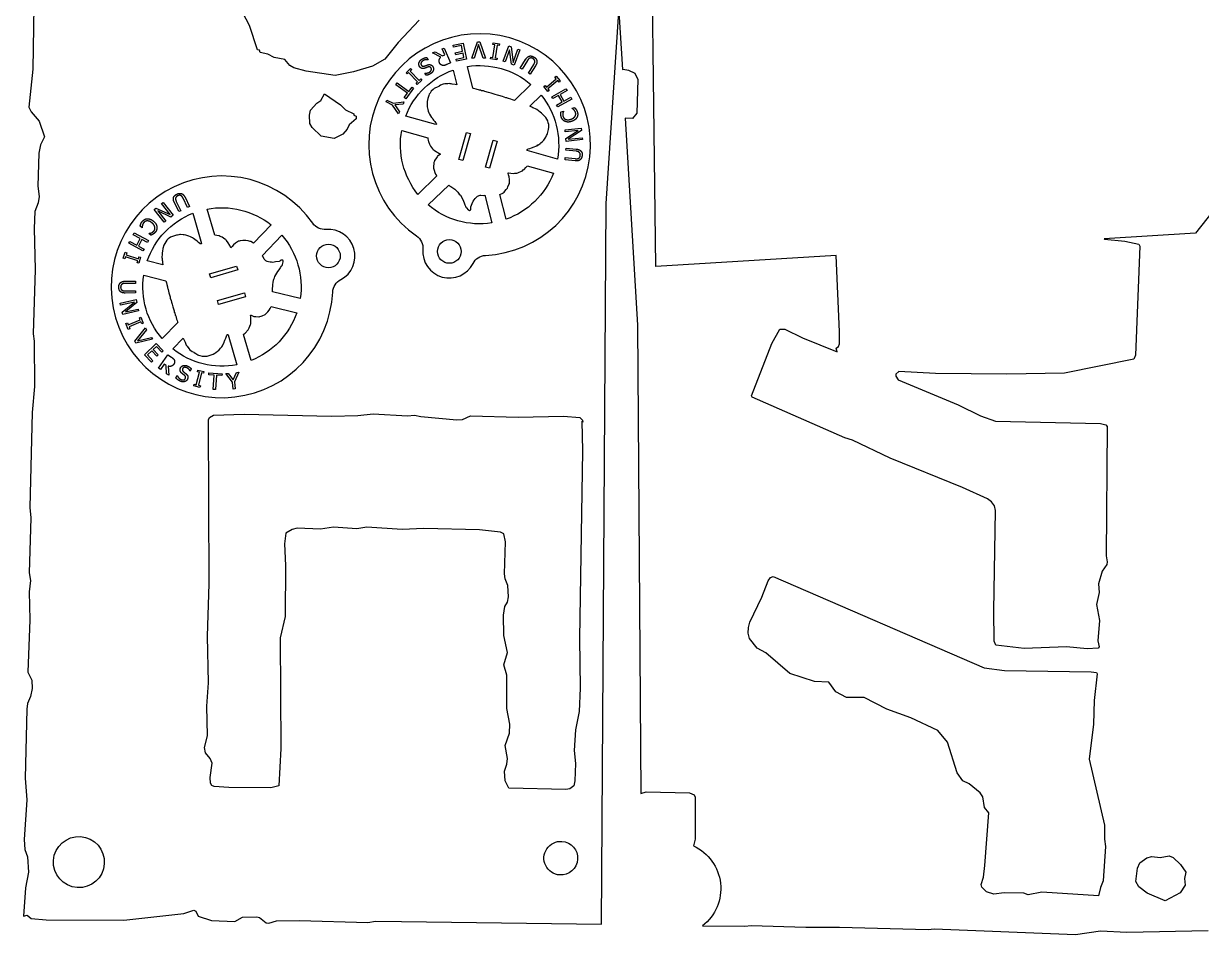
# Model space of a CAD drawing. Header units: millimetres. Extents: x 0 to 256, y -2 to 252.
# Drawn here: x 0.2 to 159.5, y -1.8 to 121.4 of the extents above; entities that cross this region are included whole.
import ezdxf

# ---------------------------------------------------------------- set-up
doc = ezdxf.new("R2010")
doc.units = ezdxf.units.MM
doc.layers.add('SCRAP_OUTLINE', color=5, linetype='Continuous')

msp = doc.modelspace()

# ---------------------------------------------------------------- linework, layer by layer
for points in [[(54.19, 90.84, 0.821365), (60.98, 88.92, -0.267689), (62.66, 90.01, 6.023346), (53.33, 92.65, -0.267689)], [(58.77, 113.11), (58.55, 113.15), (58.16, 113.2), (58.02, 113.22), (57.89, 113.22), (57.73, 113.26), (57.58, 113.23), (57.18, 113.21), (56.94, 113.16), (56.57, 113.04), (56.4, 112.91), (56.33, 112.87), (56.1, 112.79), (55.8, 112.65), (55.7, 112.57), (55.56, 112.45), (55.33, 112.23), (55.16, 111.98), (55.06, 111.81), (54.99, 111.63), (54.86, 111.25), (54.78, 110.82), (54.77, 110.53), (54.76, 110.39), (54.79, 110.12), (54.8, 109.91), (54.84, 109.77), (54.91, 109.54), (54.99, 109.32), (55.07, 109.14), (55.36, 108.67), (55.39, 108.66), (55.44, 108.61), (55.54, 108.46), (55.64, 108.33), (55.72, 108.2), (55.81, 108.11), (55.88, 108), (55.98, 107.89), (56.01, 107.83), (56.01, 107.79), (56.01, 107.77), (55.93, 107.7), (51.87, 108.85, -0.218412), (58.27, 115.08)], [(60.21, 115.57, -0.218412), (68.8, 113.14), (66.59, 110.98), (66.32, 111.06), (66.08, 111.13), (65.78, 111.24), (65.65, 111.28), (65.55, 111.33), (65.41, 111.35), (64.98, 111.5), (64.46, 111.65), (64.28, 111.71), (63.95, 111.8), (63.71, 111.86), (63.45, 111.96), (63.09, 112.04), (62.56, 112.19), (62.39, 112.26), (62.2, 112.27), (62.13, 112.29), (61.99, 112.37), (61.83, 112.38), (61.42, 112.5), (61.22, 112.54), (61.03, 112.6), (60.96, 112.62)], [(68.31, 104.2), (68.3, 104.23), (68.3, 104.31), (68.32, 104.35), (68.37, 104.4), (68.43, 104.43), (68.64, 104.47), (68.88, 104.58), (69.26, 104.71), (69.45, 104.8), (69.58, 104.83), (69.63, 104.85), (69.76, 104.95), (69.85, 104.99), (70.06, 105.15), (70.17, 105.23), (70.36, 105.41), (70.54, 105.62), (70.63, 105.72), (70.83, 106), (70.87, 106.08), (70.92, 106.22), (71, 106.38), (71.05, 106.5), (71.2, 107.05), (71.24, 107.34), (71.24, 107.53), (71.23, 107.73), (71.16, 107.96), (71.08, 108.2), (70.83, 108.66), (70.51, 109), (70.24, 109.25), (70.04, 109.4), (69.84, 109.55), (69.6, 109.74), (69.52, 109.78), (69.41, 109.82), (69.19, 109.93), (69.07, 109.96), (68.91, 110.06), (68.64, 110.19), (70.19, 111.7, -0.218412), (72.39, 103.05)], [(54.87, 105.93), (54.86, 105.8), (54.89, 105.62), (54.95, 105.39), (54.98, 105.32), (55.04, 105.21), (55.07, 105.08), (55.11, 104.98), (55.23, 104.79), (55.48, 104.41), (55.56, 104.33), (55.71, 104.25), (56.05, 104.01), (56.21, 103.94), (56.36, 103.83), (56.53, 103.76), (56.54, 103.75), (56.55, 103.73), (56.54, 103.7), (56.52, 103.67), (56.18, 103.44), (56.1, 103.35), (56.01, 103.21), (55.79, 102.89), (55.77, 102.85), (55.75, 102.76), (55.68, 102.58), (55.65, 102.47), (55.61, 102.01), (55.61, 101.97), (55.63, 101.83), (55.71, 101.54), (55.81, 101.21), (55.9, 101.01), (56.03, 100.81), (56.07, 100.76), (53.52, 98.27, -0.218412), (51.33, 106.93)], [(64.6, 98.23), (65, 98.44), (65.05, 98.48), (65.17, 98.58), (65.27, 98.7), (65.46, 98.95), (65.62, 99.12), (65.7, 99.27), (65.82, 99.59), (65.89, 99.72), (65.92, 99.82), (65.92, 100.3), (65.86, 100.66), (65.78, 100.91), (65.72, 101.08), (65.72, 101.13), (65.72, 101.15), (65.74, 101.17), (65.79, 101.17), (66.07, 101.13), (66.48, 101.11), (66.64, 101.13), (66.91, 101.14), (67.03, 101.17), (67.14, 101.21), (67.55, 101.41), (67.65, 101.47), (67.76, 101.57), (67.9, 101.65), (68.14, 101.9), (68.26, 102.06), (68.3, 102.13), (71.84, 101.12, -0.218412), (65.44, 94.9)], [(43.07, 86.74, 0.821365), (41.1, 93.52, -0.267689), (39.29, 94.37, 6.023346), (41.99, 85.06, -0.267689)], [(63.5, 94.41, -0.218412), (54.91, 96.84), (57.68, 99.53), (57.79, 99.44), (57.98, 99.35), (58.37, 99.07), (58.51, 98.99), (58.7, 98.81), (58.94, 98.57), (59.03, 98.45), (59.12, 98.3), (59.26, 98.15), (59.64, 97.47), (59.82, 97), (59.88, 96.87), (59.96, 96.66), (60.02, 96.54), (60.08, 96.45), (60.33, 96.17), (60.39, 96.13), (60.48, 96.1), (60.55, 96.11), (60.59, 96.12), (60.62, 96.15), (60.65, 96.19), (60.67, 96.24), (60.68, 96.31), (60.67, 96.51), (60.67, 96.59), (60.88, 97.04), (61.01, 97.37), (61.13, 97.51), (61.25, 97.7), (61.4, 97.84), (61.52, 97.97), (61.6, 98.03), (61.7, 98.07), (61.81, 98.11), (61.94, 98.14), (62.03, 98.15), (62.35, 98.13), (62.56, 98.15)], [(24.25, 91.64), (24.23, 91.62), (24.17, 91.58), (24.12, 91.57), (24.06, 91.59), (24, 91.62), (23.85, 91.78), (23.63, 91.92), (23.32, 92.17), (23.14, 92.29), (23.04, 92.39), (23, 92.41), (22.85, 92.47), (22.77, 92.53), (22.53, 92.63), (22.4, 92.67), (22.14, 92.74), (21.87, 92.79), (21.74, 92.8), (21.39, 92.82), (21.31, 92.82), (21.16, 92.78), (20.98, 92.77), (20.85, 92.74), (20.3, 92.58), (20.04, 92.46), (19.88, 92.36), (19.72, 92.25), (19.56, 92.07), (19.4, 91.87), (19.14, 91.42), (19.02, 90.96), (18.95, 90.6), (18.92, 90.35), (18.91, 90.11), (18.87, 89.8), (18.88, 89.72), (18.91, 89.6), (18.93, 89.35), (18.96, 89.23), (18.97, 89.04), (19, 88.75), (16.89, 89.26, -0.218412), (23.07, 95.71)], [(31.28, 91.66), (30.89, 91.89), (30.84, 91.91), (30.68, 91.96), (30.53, 91.98), (30.22, 92.01), (29.98, 92.05), (29.82, 92.04), (29.48, 91.98), (29.34, 91.96), (29.24, 91.94), (28.83, 91.69), (28.56, 91.44), (28.38, 91.24), (28.27, 91.1), (28.24, 91.07), (28.22, 91.06), (28.19, 91.07), (28.16, 91.11), (28.05, 91.37), (27.85, 91.73), (27.74, 91.85), (27.59, 92.08), (27.51, 92.16), (27.41, 92.23), (27.03, 92.47), (26.92, 92.53), (26.78, 92.57), (26.64, 92.64), (26.29, 92.72), (26.1, 92.74), (26.02, 92.73), (24.99, 96.27, -0.218412), (33.66, 94.14)], [(35.11, 92.75, -0.218412), (37.6, 84.18), (33.85, 85.1), (33.86, 85.25), (33.85, 85.45), (33.87, 85.93), (33.87, 86.09), (33.92, 86.35), (34, 86.68), (34.04, 86.82), (34.12, 86.97), (34.18, 87.18), (34.56, 87.85), (34.86, 88.26), (34.94, 88.38), (35.08, 88.56), (35.14, 88.67), (35.19, 88.77), (35.3, 89.13), (35.3, 89.2), (35.27, 89.29), (35.23, 89.35), (35.2, 89.37), (35.15, 89.39), (35.11, 89.39), (35.06, 89.38), (34.99, 89.35), (34.83, 89.23), (34.76, 89.2), (34.27, 89.13), (33.91, 89.07), (33.73, 89.1), (33.51, 89.1), (33.31, 89.15), (33.13, 89.18), (33.05, 89.22), (32.95, 89.29), (32.87, 89.36), (32.77, 89.45), (32.71, 89.52), (32.56, 89.8), (32.44, 89.97)], [(18.91, 78.75, -0.218412), (16.42, 87.32), (19.42, 86.58), (19.5, 86.32), (19.56, 86.08), (19.62, 85.76), (19.66, 85.64), (19.68, 85.52), (19.73, 85.39), (19.83, 84.96), (19.98, 84.43), (20.02, 84.25), (20.12, 83.92), (20.2, 83.69), (20.25, 83.41), (20.37, 83.06), (20.52, 82.53), (20.56, 82.35), (20.65, 82.18), (20.67, 82.11), (20.68, 81.95), (20.75, 81.82), (20.87, 81.41), (20.94, 81.21), (20.99, 81.02), (21.02, 80.95)], [(29.92, 79.33), (30.03, 79.39), (30.16, 79.5), (30.32, 79.68), (30.37, 79.75), (30.44, 79.85), (30.53, 79.95), (30.59, 80.04), (30.69, 80.23), (30.87, 80.65), (30.9, 80.76), (30.89, 80.93), (30.91, 81.34), (30.89, 81.52), (30.9, 81.71), (30.87, 81.88), (30.87, 81.9), (30.89, 81.92), (30.92, 81.93), (30.96, 81.92), (31.33, 81.76), (31.44, 81.74), (31.61, 81.74), (32, 81.71), (32.04, 81.72), (32.14, 81.75), (32.32, 81.79), (32.43, 81.83), (32.84, 82.03), (32.88, 82.06), (32.98, 82.15), (33.19, 82.36), (33.41, 82.62), (33.54, 82.81), (33.64, 83.02), (33.66, 83.09), (37.12, 82.24, -0.218412), (30.94, 75.79)], [(21.76, 78.83), (21.84, 78.63), (22.01, 78.26), (22.06, 78.13), (22.12, 78.02), (22.18, 77.87), (22.28, 77.75), (22.52, 77.43), (22.68, 77.25), (22.98, 77.01), (23.18, 76.93), (23.25, 76.89), (23.45, 76.73), (23.72, 76.56), (23.84, 76.51), (24.02, 76.46), (24.32, 76.37), (24.62, 76.37), (24.82, 76.38), (25.01, 76.4), (25.41, 76.5), (25.81, 76.66), (26.06, 76.81), (26.19, 76.87), (26.4, 77.04), (26.57, 77.16), (26.67, 77.27), (26.82, 77.45), (26.97, 77.64), (27.08, 77.79), (27.32, 78.29), (27.32, 78.32), (27.33, 78.39), (27.41, 78.56), (27.47, 78.71), (27.53, 78.84), (27.57, 78.97), (27.62, 79.09), (27.66, 79.23), (27.69, 79.28), (27.73, 79.31), (27.75, 79.31), (27.85, 79.28), (29.02, 75.23, -0.218412), (20.35, 77.36)]]:
    msp.add_lwpolyline(points, format="xyb", close=True)
for points in [[(56.61, 116.83), (55.51, 117.41), (55.86, 117.56), (56.85, 117.02), (57.15, 117.15), (56.81, 117.96), (57.08, 118.07), (57.94, 116.05), (57.42, 115.83)], [(54.71, 116.79), (54.92, 116.49), (54.9, 116.48)], [(68.34, 116.37), (67.61, 115.2), (67.36, 115.35), (68.09, 116.52)], [(69.44, 115.68), (68.71, 114.51), (68.47, 114.67), (69.19, 115.83)], [(54.65, 114.38), (54.45, 114.66), (54.47, 114.68)], [(74.37, 109.89), (74.36, 109.91), (74.69, 110.02)], [(72.88, 109.43), (73.22, 109.54), (73.22, 109.52)], [(74.93, 104.1), (73.55, 104.25), (73.58, 104.54), (74.95, 104.39)], [(74.78, 102.81), (73.42, 102.96), (73.45, 103.25), (74.81, 103.1)], [(20.83, 97.3), (21.44, 96.06), (21.17, 95.94), (20.57, 97.17)], [(22.01, 97.87), (22.61, 96.63), (22.34, 96.5), (21.74, 97.74)], [(16.22, 93.76), (16.21, 93.75), (15.94, 93.97)], [(17.4, 92.75), (17.13, 92.97), (17.14, 92.99)], [(13.92, 86.52), (15.3, 86.52), (15.3, 86.23), (13.92, 86.22)], [(13.92, 85.22), (15.3, 85.22), (15.3, 84.93), (13.93, 84.92)], [(19.74, 75.02), (19.83, 73.79), (19.52, 74.01), (19.46, 75.13), (19.18, 75.32), (18.68, 74.6), (18.44, 74.77), (19.7, 76.57), (20.17, 76.25)], [(20.78, 73.44), (20.93, 73.77), (20.95, 73.76)], [(22.86, 74.67), (22.72, 74.35), (22.7, 74.36)]]:
    msp.add_lwpolyline(points)
for points in [[(58.29, 118.45), (59.64, 118.73), (60.08, 116.58), (58.74, 116.3), (58.68, 116.56), (59.75, 116.78), (59.62, 117.37), (58.63, 117.16), (58.58, 117.42), (59.57, 117.62), (59.4, 118.42), (58.34, 118.2)], [(61.13, 116.69), (60.83, 116.69), (61.56, 118.9), (61.88, 118.9), (62.66, 116.71), (62.35, 116.7), (61.72, 118.53)], [(63.67, 118.56), (63.7, 118.78), (64.54, 118.64), (64.51, 118.42), (64.23, 118.47), (63.95, 116.74), (64.22, 116.69), (64.19, 116.47), (63.34, 116.61), (63.38, 116.83), (63.66, 116.79), (63.94, 118.51)], [(65.07, 116.28), (65.81, 118.35), (66.12, 118.24), (66.4, 116.12), (67.04, 117.91), (67.3, 117.81), (66.55, 115.74), (66.16, 115.88), (65.92, 117.82), (65.33, 116.18)], [(52.06, 114.56), (51.91, 114.72), (52.52, 115.31), (52.68, 115.15), (52.47, 114.95), (53.69, 113.69), (53.89, 113.89), (54.05, 113.72), (53.43, 113.13), (53.28, 113.3), (53.48, 113.49), (52.26, 114.75)], [(50.55, 113.1), (50.73, 113.34), (52.29, 112.19), (52.73, 112.78), (52.94, 112.63), (51.89, 111.2), (51.68, 111.36), (52.12, 111.95)], [(72.06, 114.12), (72.23, 114.27), (72.78, 113.61), (72.61, 113.47), (72.43, 113.68), (71.09, 112.56), (71.27, 112.34), (71.09, 112.2), (70.55, 112.85), (70.72, 112.99), (70.9, 112.78), (72.24, 113.91)], [(71.64, 111.47), (73.55, 112.56), (73.69, 112.31), (72.76, 111.78), (73.26, 110.9), (74.2, 111.43), (74.34, 111.17), (72.43, 110.09), (72.28, 110.34), (73.03, 110.77), (72.53, 111.65), (71.78, 111.22)], [(51.01, 109.44), (50.88, 109.16), (50.08, 110.35), (49.2, 110.77), (49.33, 111.03), (50.18, 110.63), (51.63, 110.77), (51.5, 110.48), (50.38, 110.37)], [(73.42, 107), (75.61, 107.23), (75.64, 106.91), (73.86, 105.74), (75.74, 105.94), (75.77, 105.67), (73.58, 105.44), (73.54, 105.85), (75.18, 106.91), (73.45, 106.73)], [(59.05, 102.98), (60.08, 106.64), (60.61, 106.49), (59.58, 102.83)], [(62.67, 101.96), (63.7, 105.62), (64.23, 105.47), (63.2, 101.81)], [(19.17, 94.49), (17.82, 96.22), (18.07, 96.42), (20.01, 95.53), (18.84, 97.02), (19.06, 97.19), (20.41, 95.46), (20.08, 95.2), (18.31, 96.03), (19.39, 94.66)], [(16.32, 90.61), (14.39, 91.65), (14.53, 91.91), (15.47, 91.4), (15.95, 92.29), (15.01, 92.8), (15.15, 93.06), (17.08, 92.02), (16.94, 91.76), (16.18, 92.17), (15.7, 91.28), (16.46, 90.87)], [(13.86, 89.56), (13.64, 89.63), (13.9, 90.44), (14.12, 90.37), (14.03, 90.11), (15.7, 89.57), (15.78, 89.83), (16, 89.76), (15.74, 88.95), (15.52, 89.02), (15.61, 89.29), (13.94, 89.83)], [(29.15, 88.04), (25.5, 86.98), (25.34, 87.51), (28.99, 88.57)], [(30.2, 84.43), (26.54, 83.37), (26.39, 83.9), (30.04, 84.96)], [(15.73, 82.5), (13.58, 82.03), (13.51, 82.35), (15.16, 83.7), (13.3, 83.3), (13.25, 83.57), (15.4, 84.03), (15.48, 83.63), (13.97, 82.39), (15.67, 82.76)], [(14.54, 80.09), (14.33, 80.01), (14, 80.79), (14.21, 80.88), (14.32, 80.62), (15.93, 81.3), (15.83, 81.55), (16.03, 81.64), (16.36, 80.85), (16.15, 80.77), (16.05, 81.03), (14.43, 80.35)], [(17.47, 78.93), (17.63, 78.68), (15.37, 78.13), (15.2, 78.4), (16.64, 80.22), (16.81, 79.96), (15.6, 78.46)], [(17.48, 75.59), (16.53, 76.58), (18.11, 78.11), (19.07, 77.11), (18.88, 76.93), (18.13, 77.71), (17.69, 77.3), (18.39, 76.57), (18.2, 76.39), (17.51, 77.12), (16.92, 76.55), (17.67, 75.77)], [(24.08, 72.37), (24.03, 72.16), (23.2, 72.36), (23.26, 72.58), (23.53, 72.51), (23.95, 74.21), (23.68, 74.28), (23.74, 74.5), (24.56, 74.29), (24.51, 74.07), (24.24, 74.14), (23.81, 72.44)], [(26.12, 71.87), (25.83, 71.89), (25.97, 73.82), (25.23, 73.88), (25.25, 74.14), (27.02, 74.01), (27, 73.75), (26.26, 73.8)], [(28.98, 74.19), (29.29, 74.23), (28.7, 72.92), (28.81, 71.96), (28.52, 71.92), (28.41, 72.86), (27.52, 74.02), (27.84, 74.06), (28.52, 73.16)]]:
    msp.add_lwpolyline(points, close=True)
for centre in [(41.41, 89.94), (57.77, 90.55)]:
    msp.add_circle(centre, 1.6)
for points in [[(53.66, 116.04), (53.69, 116.18), (53.85, 116.42), (54.02, 116.53)], [(54.02, 116.53), (54.22, 116.66), (54.55, 116.77), (54.71, 116.79)], [(54.9, 116.48), (54.71, 116.51), (54.32, 116.43), (54.18, 116.33)], [(56.44, 116.06), (56.35, 116.28), (56.45, 116.68), (56.61, 116.83)], [(68.09, 116.52), (68.21, 116.71), (68.46, 116.94), (68.62, 116.98)], [(68.65, 116.69), (68.56, 116.65), (68.42, 116.5), (68.34, 116.37)], [(68.62, 116.98), (68.76, 117.01), (69.05, 116.95), (69.23, 116.84)], [(69.09, 116.63), (68.98, 116.7), (68.75, 116.74), (68.65, 116.69)], [(69.35, 116.26), (69.34, 116.37), (69.22, 116.55), (69.09, 116.63)], [(69.23, 116.84), (69.39, 116.74), (69.58, 116.5), (69.61, 116.36)], [(69.61, 116.36), (69.65, 116.2), (69.56, 115.88), (69.44, 115.68)], [(53.75, 115.54), (53.68, 115.65), (53.63, 115.92), (53.66, 116.04)], [(54.43, 115.33), (54.2, 115.26), (53.87, 115.37), (53.75, 115.54)], [(54.18, 116.33), (53.98, 116.19), (53.89, 115.89), (53.98, 115.75)], [(53.98, 115.75), (54.05, 115.64), (54.25, 115.58), (54.39, 115.63)], [(54.39, 115.63), (54.49, 115.66), (54.66, 115.72), (54.78, 115.77)], [(54.87, 115.49), (54.77, 115.46), (54.52, 115.36), (54.43, 115.33)], [(54.47, 114.68), (54.61, 114.66), (54.96, 114.72), (55.11, 114.82)], [(54.78, 115.77), (54.89, 115.81), (55.09, 115.83), (55.19, 115.81)], [(55.29, 115.37), (55.22, 115.48), (55, 115.53), (54.87, 115.49)], [(55.11, 114.82), (55.28, 114.94), (55.38, 115.24), (55.29, 115.37)], [(55.19, 115.81), (55.29, 115.79), (55.46, 115.67), (55.53, 115.56)], [(55.53, 115.56), (55.68, 115.34), (55.54, 114.81), (55.27, 114.63)], [(56.86, 115.71), (56.72, 115.74), (56.51, 115.9), (56.44, 116.06)], [(57.42, 115.83), (57.25, 115.75), (56.99, 115.69), (56.86, 115.71)], [(69.19, 115.83), (69.27, 115.96), (69.35, 116.16), (69.35, 116.26)], [(55.27, 114.63), (55.12, 114.52), (54.81, 114.4), (54.65, 114.38)], [(74.69, 110.02), (74.75, 109.96), (74.85, 109.85), (74.9, 109.78)], [(72.85, 109.12), (72.85, 109.19), (72.87, 109.35), (72.88, 109.43)], [(72.91, 108.73), (72.88, 108.84), (72.85, 109.03), (72.85, 109.12)], [(73.42, 108.14), (73.24, 108.22), (72.98, 108.52), (72.91, 108.73)], [(73.13, 109.23), (73.11, 109.13), (73.11, 108.93), (73.15, 108.8)], [(73.22, 109.52), (73.2, 109.47), (73.14, 109.33), (73.13, 109.23)], [(73.15, 108.8), (73.19, 108.67), (73.38, 108.47), (73.51, 108.41)], [(73.51, 108.41), (73.65, 108.36), (74.01, 108.36), (74.21, 108.43)], [(74.21, 108.43), (74.42, 108.5), (74.7, 108.7), (74.78, 108.82)], [(75.02, 108.66), (74.93, 108.49), (74.57, 108.22), (74.3, 108.14)], [(74.61, 109.72), (74.54, 109.78), (74.41, 109.87), (74.37, 109.89)], [(74.84, 109.35), (74.8, 109.47), (74.68, 109.65), (74.61, 109.72)], [(74.78, 108.82), (74.85, 108.95), (74.88, 109.22), (74.84, 109.35)], [(74.9, 109.78), (74.96, 109.69), (75.04, 109.55), (75.08, 109.42)], [(75.08, 109.42), (75.15, 109.22), (75.12, 108.83), (75.02, 108.66)], [(74.3, 108.14), (74.04, 108.05), (73.6, 108.06), (73.42, 108.14)], [(75.35, 103.96), (75.27, 104.03), (75.07, 104.09), (74.93, 104.1)], [(74.95, 104.39), (75.18, 104.37), (75.49, 104.24), (75.59, 104.11)], [(75.49, 103.53), (75.5, 103.67), (75.43, 103.89), (75.35, 103.96)], [(75.59, 104.11), (75.69, 104), (75.76, 103.71), (75.73, 103.51)], [(75.47, 102.95), (75.34, 102.84), (75.01, 102.79), (74.78, 102.81)], [(74.81, 103.1), (74.96, 103.08), (75.17, 103.1), (75.26, 103.15)], [(75.26, 103.15), (75.36, 103.2), (75.47, 103.39), (75.49, 103.53)], [(75.73, 103.51), (75.71, 103.31), (75.58, 103.04), (75.47, 102.95)], [(20.57, 97.17), (20.47, 97.38), (20.41, 97.71), (20.47, 97.87)], [(20.47, 97.87), (20.52, 98), (20.73, 98.22), (20.91, 98.3)], [(20.73, 97.74), (20.71, 97.64), (20.77, 97.44), (20.83, 97.3)], [(21.02, 98.08), (20.89, 98.02), (20.74, 97.84), (20.73, 97.74)], [(20.91, 98.3), (21.08, 98.39), (21.39, 98.42), (21.52, 98.38)], [(21.46, 98.1), (21.37, 98.15), (21.15, 98.14), (21.02, 98.08)], [(21.74, 97.74), (21.68, 97.88), (21.55, 98.05), (21.46, 98.1)], [(21.52, 98.38), (21.68, 98.33), (21.9, 98.08), (22.01, 97.87)], [(15.94, 93.97), (15.96, 94.05), (16, 94.19), (16.03, 94.28)], [(16.03, 94.28), (16.07, 94.37), (16.15, 94.52), (16.24, 94.62)], [(16.24, 94.06), (16.22, 93.97), (16.22, 93.81), (16.22, 93.76)], [(16.24, 94.62), (16.38, 94.78), (16.72, 94.97), (16.92, 94.97)], [(16.43, 94.45), (16.35, 94.36), (16.26, 94.15), (16.24, 94.06)], [(16.91, 94.68), (16.76, 94.68), (16.52, 94.56), (16.43, 94.45)], [(17.55, 94.4), (17.37, 94.55), (17.05, 94.68), (16.91, 94.68)], [(16.92, 94.97), (17.11, 94.98), (17.53, 94.82), (17.74, 94.64)], [(17.93, 93.82), (17.9, 93.97), (17.71, 94.27), (17.55, 94.4)], [(17.74, 94.64), (17.95, 94.46), (18.18, 94.09), (18.2, 93.89)], [(17.14, 92.99), (17.19, 93), (17.35, 93.03), (17.44, 93.06)], [(17.68, 92.89), (17.62, 92.85), (17.47, 92.78), (17.4, 92.75)], [(17.44, 93.06), (17.53, 93.1), (17.7, 93.21), (17.79, 93.31)], [(17.98, 93.14), (17.9, 93.06), (17.75, 92.93), (17.68, 92.89)], [(17.79, 93.31), (17.88, 93.41), (17.95, 93.68), (17.93, 93.82)], [(18.2, 93.89), (18.23, 93.69), (18.12, 93.31), (17.98, 93.14)], [(13.05, 85.72), (13.05, 85.91), (13.15, 86.2), (13.25, 86.3)], [(13.25, 86.3), (13.37, 86.42), (13.69, 86.52), (13.92, 86.52)], [(13.48, 86.13), (13.39, 86.07), (13.3, 85.87), (13.3, 85.72)], [(13.92, 86.22), (13.77, 86.22), (13.56, 86.18), (13.48, 86.13)], [(13.26, 85.13), (13.15, 85.24), (13.05, 85.52), (13.05, 85.72)], [(13.93, 84.92), (13.7, 84.92), (13.37, 85.02), (13.26, 85.13)], [(13.3, 85.72), (13.3, 85.58), (13.39, 85.37), (13.48, 85.31)], [(13.48, 85.31), (13.57, 85.26), (13.77, 85.22), (13.92, 85.22)], [(20.49, 75.29), (20.35, 75.09), (19.96, 74.97), (19.74, 75.02)], [(20.17, 76.25), (20.32, 76.14), (20.51, 75.96), (20.56, 75.83)], [(20.56, 75.83), (20.61, 75.7), (20.59, 75.43), (20.49, 75.29)], [(21.39, 74.78), (21.5, 75.03), (22.03, 75.19), (22.32, 75.06)], [(22.32, 75.06), (22.49, 74.99), (22.76, 74.79), (22.86, 74.67)], [(21.37, 72.99), (21.15, 73.09), (20.89, 73.31), (20.78, 73.44)], [(20.95, 73.76), (21.03, 73.58), (21.3, 73.3), (21.46, 73.23)], [(21.36, 74.36), (21.33, 74.46), (21.34, 74.67), (21.39, 74.78)], [(21.62, 74.04), (21.52, 74.11), (21.4, 74.27), (21.36, 74.36)], [(21.46, 73.23), (21.68, 73.13), (21.99, 73.22), (22.05, 73.37)], [(21.94, 73.79), (21.86, 73.85), (21.72, 73.96), (21.62, 74.04)], [(21.68, 74.69), (21.63, 74.56), (21.7, 74.35), (21.81, 74.26)], [(22.24, 74.82), (22.05, 74.9), (21.75, 74.83), (21.68, 74.69)], [(21.81, 74.26), (21.88, 74.2), (22.1, 74.03), (22.17, 73.97)], [(22.05, 73.37), (22.11, 73.49), (22.05, 73.69), (21.94, 73.79)], [(22.17, 73.97), (22.35, 73.82), (22.43, 73.48), (22.35, 73.29)], [(22.7, 74.36), (22.65, 74.49), (22.4, 74.75), (22.24, 74.82)], [(21.98, 72.94), (21.84, 72.9), (21.56, 72.91), (21.37, 72.99)], [(22.35, 73.29), (22.3, 73.17), (22.1, 72.98), (21.98, 72.94)]]:
    msp.add_open_spline(points, degree=2)
at = {"layer": 'SCRAP_OUTLINE', "color": 5}
for points in [[(167.06, 103.57), (158.73, 93.02), (146.36, 92.25), (146.43, 92.2), (149.14, 91.92), (151.05, 91.54), (151.21, 91.28), (150.62, 76.52), (150.4, 75.98), (141.02, 74.1), (133.18, 73.95), (123.53, 74.05), (118.59, 74.32), (118.16, 73.94), (118.16, 73.69), (118.51, 73.16), (126.62, 69.78), (129.63, 68.32), (131.64, 67.6), (145.88, 67.26), (146.6, 67.09), (146.79, 66.89), (146.64, 49.37), (146.76, 48.56), (146.73, 48.19), (146.08, 47.31), (145.58, 45.6), (145.67, 44.39), (145.33, 42.79), (145.72, 40.64), (145.52, 37.89), (145.67, 37.04), (145.55, 36.89), (144.05, 36.81), (141.27, 37.04), (135.56, 36.84), (131.73, 37.29), (131.46, 37.82), (131.44, 41.91), (131.68, 55.5), (131.54, 56.15), (131.1, 56.69), (130.56, 57.08), (127.19, 58.62), (117.41, 62.57), (112.32, 65.03), (111.3, 65.35), (98.72, 70.85), (98.64, 71.03), (101.38, 78.08), (102.5, 80.04), (103.16, 80.02), (105.56, 78.86), (110.26, 76.97), (110.12, 77.47), (110.43, 77.68), (110.55, 78.04), (110.55, 79.66), (110.11, 90), (85.7, 88.49), (84.94, 150.33)], [(53.68, 121.84), (50.84, 118.83), (49.02, 116.58), (47.37, 115.6), (44.79, 114.84), (42.31, 114.33), (38.38, 114.95), (36.74, 115.4), (36.17, 115.72), (35.52, 116.5), (34.09, 116.8), (33.2, 117.23), (32.19, 117.45), (32.07, 117.77), (31.82, 117.83), (30.74, 121.1), (29.83, 122.84)]]:
    msp.add_lwpolyline(points, dxfattribs=at)
msp.add_lwpolyline([(1.56, 123.72), (1.44, 115.22), (0.86, 110.06), (1.17, 109.42), (2.28, 108.17), (2.98, 106.04), (2.44, 104.95), (2.21, 103.86), (2.11, 99.36), (2.27, 97.96), (2.14, 97.14), (1.68, 95.96), (1.59, 93.64), (1.73, 88.1), (1.48, 79.42), (1.6, 78.41), (1.65, 72.29), (1.31, 68.76), (1.01, 55.9), (1.13, 54.52), (0.92, 47.07), (1.08, 46.05), (0.92, 44.49), (0.99, 40.71), (0.76, 33.64), (1.26, 32.57), (1.34, 31.44), (1.11, 30.33), (0.68, 29.39), (0.59, 28.61), (0.39, 19.29), (0.61, 16.35), (0.24, 10.99), (0.32, 9.65), (0.71, 8.66), (0.81, 6.6), (0.42, 4.47), (0.16, 0.64), (0.64, 0.77), (1.19, 0.3), (3.22, 0.14), (13.71, 0.1), (21.83, 1.01), (23.21, 1.45), (23.49, 1.31), (23.78, 0.61), (25.57, 0.06), (28.74, -0.09), (29.79, 0.49), (31.73, 0.52), (32.09, 0.44), (32.99, -0.28), (33.37, -0.3), (34.38, 0), (37.51, 0.02), (46.75, -0.24), (47.76, -0.07), (51.31, -0.09), (78.35, -0.45), (79, 97.05), (80.72, 122.98), (81.18, 115.15), (81.29, 115.2), (82.01, 115.09), (82.85, 114.67), (83.28, 113.81), (83.13, 109.26), (82.53, 108.53), (81.57, 108.56), (83.24, 80.57), (83.66, 17.2), (84.4, 17.45), (90.28, 17.31), (90.91, 17.05), (91.02, 16.73), (91.04, 11.05), (90.81, 10.13, -0.560592), (92.04, -0.67), (97.77, -0.74), (98.59, -0.63), (106.02, -0.88), (110.55, -0.84), (122.54, -1.17), (123.36, -1.07), (142.49, -1.84), (145.87, -1.36), (149.41, -1.54), (160.43, -1.33)], format="xyb", dxfattribs=at)
for points in [[(39, 109.67), (39.84, 110.61), (40.38, 110.98), (40.89, 111.88), (43.06, 110.37), (43.71, 109.7), (44.86, 109.18), (44.85, 108.97), (45.17, 108.83), (45.17, 108.49), (44.21, 107.68), (43.94, 107.08), (43.35, 106.41), (42.2, 105.82), (40.42, 106.13), (39.19, 107.32), (38.9, 107.87), (38.86, 108.97)], [(40.35, 52.97), (37.19, 53.12), (36.5, 52.93), (35.66, 52.44), (35.46, 51), (35.59, 48.06), (35.55, 41.17), (34.88, 38.3), (34.96, 23.31), (34.72, 18.25), (33.64, 17.98), (27.92, 18.05), (25.96, 18.16), (25.65, 18.31), (25.47, 18.6), (25.4, 19.39), (25.66, 21.33), (25.41, 21.95), (24.76, 22.74), (24.63, 23.44), (25.04, 25.02), (24.97, 29.03), (25.19, 32.19), (25.05, 38.51), (25.27, 45.6), (25.19, 67.77), (25.3, 68.1), (25.87, 68.38), (30.02, 68.52), (41.84, 68.26), (45.41, 68.35), (47.45, 68.56), (52.09, 68.32), (53.07, 68.41), (53.91, 68.21), (58.78, 67.79), (59.57, 67.82), (60.64, 68.3), (67.1, 68.15), (73.21, 68.27), (75.42, 68.09), (75.78, 67.73), (75.83, 67.44), (75.71, 67.58), (75.8, 63.56), (75.4, 38.17), (75.47, 31.45), (75.34, 28.31), (74.84, 25.82), (74.67, 23.05), (74.86, 21.3), (74.77, 18.95), (74.61, 18.25), (74.07, 17.86), (73.52, 17.76), (65.83, 17.94), (65.31, 18.95), (65.25, 20.24), (65.57, 21.19), (65.64, 21.95), (65.33, 23.72), (65.89, 25.37), (65.94, 26.58), (65.55, 28.72), (65.53, 33.25), (65.12, 34.61), (65.64, 36.29), (65.14, 38.6), (65.11, 41.35), (65.27, 42.5), (65.62, 43.1), (65.78, 43.83), (65.7, 45.36), (65.31, 46.24), (65.21, 46.95), (65.37, 51.27), (65.13, 52.34), (64.7, 52.57), (61.87, 52.9), (54.31, 53.05), (51.38, 52.92), (46.62, 53.26), (45.25, 53.03), (42.1, 53.23)], [(128.12, 18.52), (127.24, 18.94), (126.48, 20.02), (125.16, 24.15), (123.86, 25.73), (120.23, 27.44), (116.97, 28.64), (113.9, 30.21), (111.51, 30.2), (110.08, 30.99), (109.12, 32.29), (107.19, 32.38), (103.82, 33.47), (100.61, 36.27), (99.43, 36.9), (98.38, 38.2), (98.2, 38.89), (98.25, 39.69), (98.43, 40.42), (100.03, 43.78), (100.89, 46.01), (101.22, 46.46), (101.6, 46.58), (130.12, 34.23), (132.87, 33.88), (144.6, 33.7), (145.33, 33.58), (145.41, 33.43), (145.03, 29.8), (144.91, 26.6), (144.33, 21.85), (146.41, 12.92), (146.4, 11.04), (146.55, 10.07), (146.25, 5.39), (145.85, 4.49), (145.59, 3.36), (137.95, 3.87), (136.06, 3.52), (135.49, 3.76), (132.84, 3.77), (131.44, 3.61), (130.46, 3.9), (129.8, 4.55), (129.72, 4.92), (130.06, 5.89), (130.24, 7.47), (130.74, 14.59), (130.19, 15.33), (129.94, 16.75), (129.6, 17.32)], [(152.83, 8.72), (153.95, 8.55), (155.18, 8.79), (155.68, 8.56), (156.68, 7.6), (157.4, 6.58), (157.22, 5.74), (157.32, 4.84), (156.66, 3.8), (154.61, 2.72), (152.19, 3.73), (151.04, 4.6), (150.65, 5.31), (150.86, 7.13), (151.21, 7.85), (152.12, 8.5)]]:
    msp.add_lwpolyline(points, close=True, dxfattribs=at)
for points in [[(7.42, 4.5, -1), (7.87, 11.39, -1)], [(72.7, 6.2, -1), (73, 10.75, -1)]]:
    msp.add_lwpolyline(points, format="xyb", close=True, dxfattribs=at)

doc.saveas('drawing.dxf')
